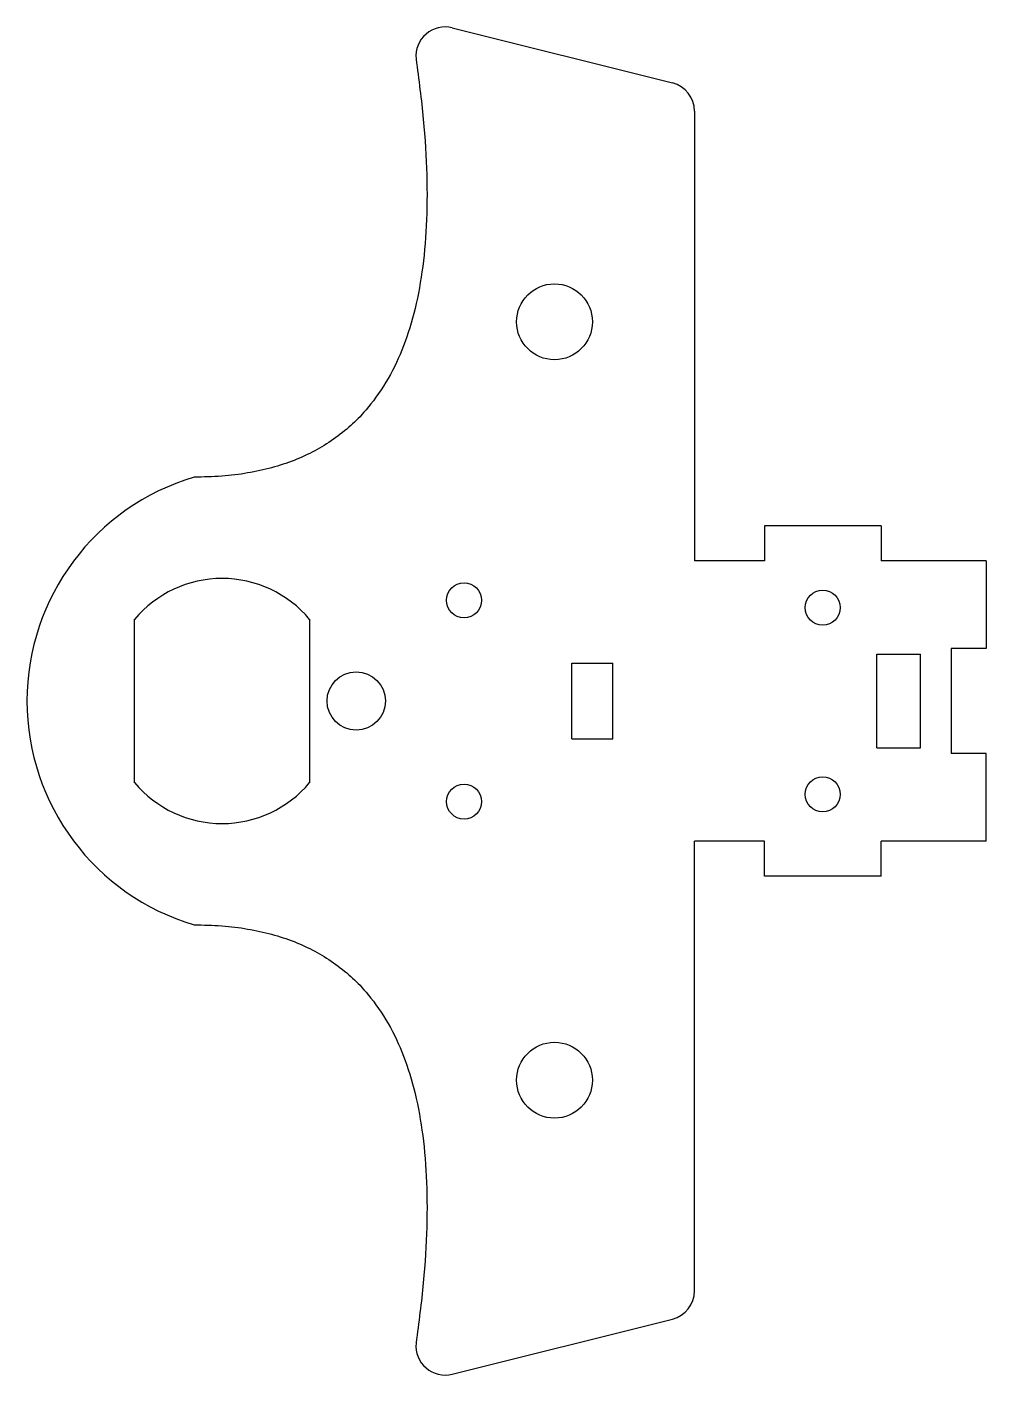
# Model space of a CAD drawing. Extents: x 227 to 309, y -58 to 58.
import ezdxf

# ---------------------------------------------------------------- set-up
doc = ezdxf.new("R2010")
doc.units = 0
doc.layers.add('VISIBLE', color=7, linetype='CONTINUOUS')

msp = doc.modelspace()

# ---------------------------------------------------------------- linework, layer by layer
at = {"layer": 'VISIBLE'}
for p, q in [((263.54, 57.7), (282.43, 52.97)), ((284.32, 50.55), (284.32, 12)), ((300.32, 15), (290.32, 15)), ((290.32, 15), (290.32, 12)), ((300.32, 15), (300.32, 12)), ((290.32, 12), (284.32, 12)), ((309.32, 12), (300.32, 12)), ((309.32, 12), (309.32, 4.5)), ((236.32, -7), (236.32, 7)), ((251.32, 7), (251.32, -7)), ((299.95, -4), (299.95, 4)), ((299.95, 4), (303.7, 4)), ((303.7, -4), (303.7, 4)), ((306.32, 4.5), (306.32, -4.5)), ((309.32, 4.5), (306.32, 4.5)), ((273.82, -3.25), (273.82, 3.25)), ((273.82, 3.25), (277.32, 3.25)), ((277.32, -3.25), (277.32, 3.25)), ((273.82, -3.25), (277.32, -3.25)), ((299.95, -4), (303.7, -4)), ((309.32, -4.5), (306.32, -4.5)), ((309.32, -12), (309.32, -4.5)), ((284.32, -50.55), (284.32, -12)), ((290.32, -12), (284.32, -12)), ((290.32, -15), (290.32, -12)), ((300.32, -15), (300.32, -12)), ((309.32, -12), (300.32, -12)), ((300.32, -15), (290.32, -15)), ((263.54, -57.7), (282.43, -52.97))]:
    msp.add_line(p, q, dxfattribs=at)
for centre, radius in [((272.32, 32.5), 3.25), ((264.57, 8.63), 1.5), ((295.32, 8), 1.5), ((255.32, 0), 2.5), ((295.32, -8), 1.5), ((264.57, -8.62), 1.5), ((272.32, -32.5), 3.25)]:
    msp.add_circle(centre, radius, dxfattribs=at)
for centre, radius, start, end in [((262.94, 55.27), 2.5, 75.964, 185.6427), ((281.82, 50.55), 2.5, 0, 75.964), ((247.09, 0), 20, 106.4585, 253.5415), ((243.82, 0.71), 9.79, 39.9662, 140.0338), ((243.82, -0.71), 9.79, 219.9662, 320.0338), ((281.82, -50.55), 2.5, 284.036, 0), ((262.94, -55.27), 2.5, 174.3573, 284.036)]:
    msp.add_arc(centre, radius, start, end, dxfattribs=at)
for points in [[(260.45, 55.02), (265.73, 19.18), (241.42, 19.18)], [(241.42, -19.18), (265.73, -19.18), (260.45, -55.02)]]:
    msp.add_open_spline(points, degree=2, dxfattribs=at)

doc.saveas('drawing.dxf')
